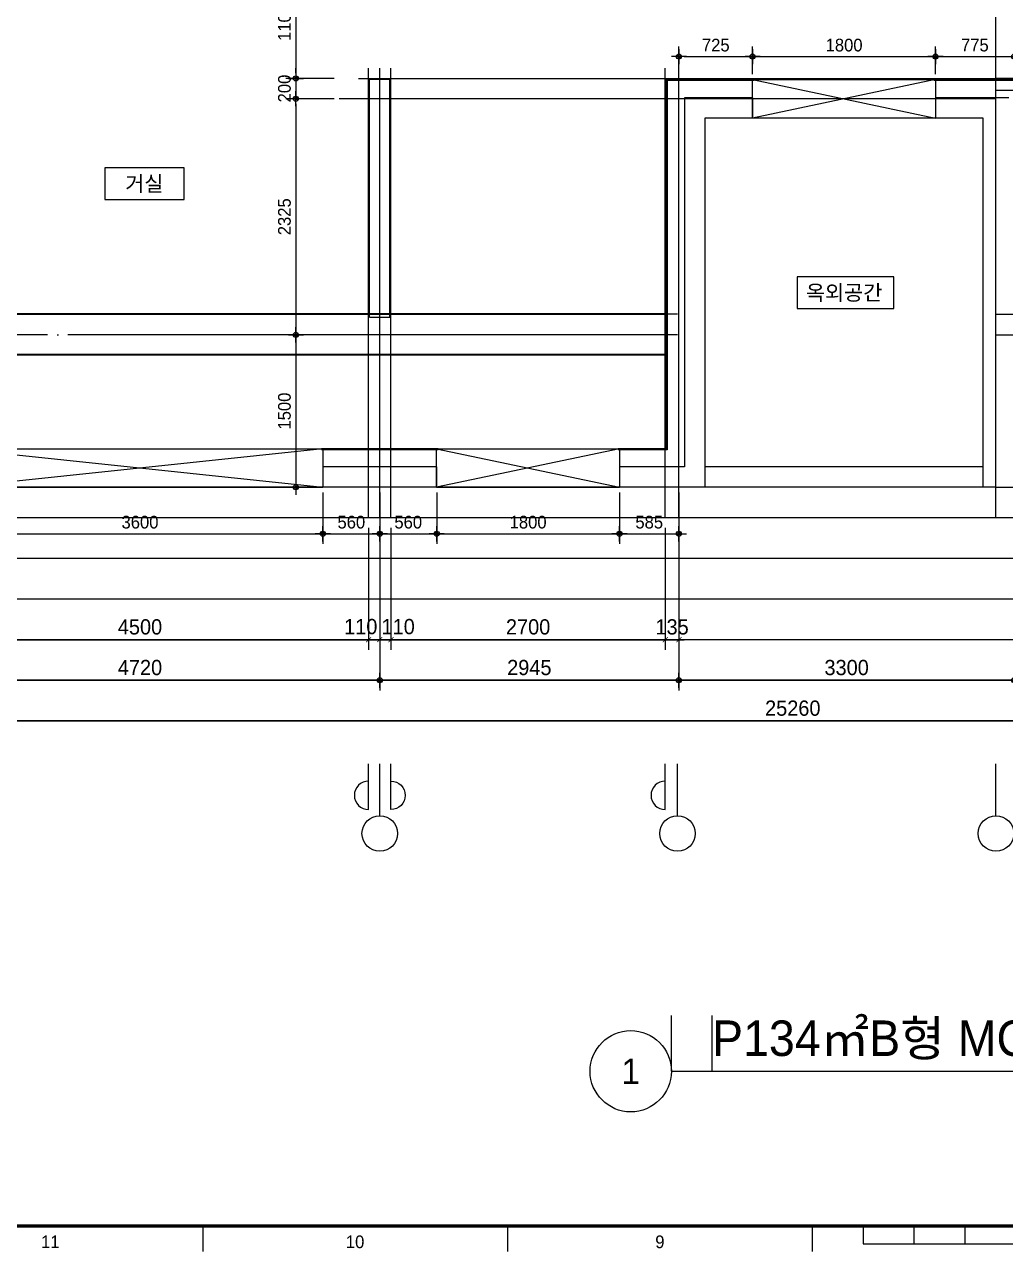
# Model space of a CAD drawing. Header units: millimetres. Extents: x 0 to 92204, y -190080 to 23760.
# Drawn here: x 60451 to 70105, y -159780 to -147703 of the extents above; entities that cross this region are included whole.
import ezdxf
from ezdxf.enums import TextEntityAlignment as Align
from ezdxf.xclip import XClip

# ---------------------------------------------------------------- set-up
doc = ezdxf.new("R2010")
doc.units = ezdxf.units.MM
doc.header["$LTSCALE"] = 100
doc.header["$XCLIPFRAME"] = 0
for name, pattern in [('AUDIT_D_220706163347-0', [0]), ('CEN', [62, 60, -1, 0, -1]), ('HIDDEN', [9.525, 6.35, -3.175])]:
    doc.linetypes.add(name, pattern=pattern)
doc.layers.get('defpoints').update_dxf_attribs({"color": 139})
for name, color, linetype in [('A-치수', 7, 'AUDIT_D_220706163347-0'), ('AA-BORD-FORM', 7, 'Continuous'), ('AA-BORD-TEXT', 3, 'Continuous'), ('AA-XXXX-DIMS', 7, 'Continuous'), ('AA-XXXX-SYMB', 7, 'Continuous'), ('AA-XXXX-TEXT', 3, 'Continuous'), ('CEN_CON', 1, 'CEN'), ('CEN_WALL', 12, 'CEN'), ('CONC', 2, 'Continuous'), ('DIM', 7, 'AUDIT_D_220706163347-0'), ('ELE3_CON', 7, 'Continuous'), ('MC', 135, 'Continuous'), ('WAL_DRY', 7, 'Continuous'), ('실명', 3, 'AUDIT_D_220706163347-0'), ('실명박스', 7, 'AUDIT_D_220706163347-0'), ('창호-open', 4, 'Continuous'), ('확장', 8, 'HIDDEN')]:
    doc.layers.add(name, color=color, linetype=linetype)
doc.layers.add('Defpoint', color=135, linetype='Continuous', plot=False)
doc.styles.add('HAUD01', font='Dotum.ttf')
doc.styles.add('돋움', font='Dotum.ttf')
doc.styles.add('맑은고딕', font='malgun.ttf', dxfattribs={"width": 0.9})
doc.dimstyles.new('DIM-50', dxfattribs={"dimscale": 50, "dimtxt": 3, "dimasz": 1, "dimexe": 2, "dimexo": 2, "dimgap": 1, "dimtad": 1, "dimdec": 0, "dimzin": 0, "dimdsep": 46, "dimtxsty": '맑은고딕', "dimblk1": 'DIMDOT', "dimblk2": 'DIMDOT', "dimsah": 1, "dimcen": 0.09, "dimdle": 2, "dimclrd": 7, "dimclre": 7, "dimclrt": 3, "dimadec": 0, "dimazin": 0, "dimtfac": 1, "dimtdec": 0, "dimtix": 1, "dimtmove": 2, "dimatfit": 3, "dimldrblk": 'DIMDOT', "dimfxl": 1, "dimtolj": 1, "dimtzin": 0, "dimarcsym": 0})
doc.dimstyles.new('MCDIM-50', dxfattribs={"dimscale": 50, "dimtxt": 3, "dimasz": 1, "dimexe": 2, "dimexo": 2, "dimgap": 1, "dimtad": 1, "dimdec": 0, "dimzin": 0, "dimdsep": 46, "dimtxsty": '맑은고딕', "dimblk1": 'ARCHTICK', "dimblk2": 'ARCHTICK', "dimsah": 1, "dimcen": 0.09, "dimdle": 2, "dimclrd": 7, "dimclre": 7, "dimclrt": 3, "dimadec": 0, "dimazin": 0, "dimtfac": 1, "dimtdec": 0, "dimtix": 1, "dimtmove": 2, "dimatfit": 3, "dimldrblk": 'ARCHTICK', "dimfxl": 1, "dimtolj": 1, "dimtzin": 0, "dimarcsym": 0})
doc.dimstyles.new('내부100', dxfattribs={"dimscale": 50, "dimtxt": 2.5, "dimasz": 1, "dimexe": 2, "dimexo": 1, "dimgap": 1, "dimtad": 1, "dimdec": 0, "dimzin": 0, "dimdsep": 46, "dimtxsty": '돋움', "dimblk1": 'DIMDOT', "dimblk2": 'DIMDOT', "dimsah": 1, "dimcen": 0.09, "dimdle": 2, "dimclrd": 7, "dimclre": 7, "dimclrt": 3, "dimadec": 0, "dimazin": 0, "dimtfac": 1, "dimtdec": 0, "dimtix": 1, "dimtmove": 2, "dimatfit": 3, "dimldrblk": 'DIMDOT', "dimfxl": 1, "dimtolj": 1, "dimtzin": 0, "dimarcsym": 0})

# ---------------------------------------------------------------- blocks, each defined once
blk = doc.blocks.new('U-131A(확장)2', base_point=(284085, -82263))
at = {"layer": 'CEN_CON'}
for p, q in [((299020, -82563), (299020, -74888)), ((299020, -82563), (299020, -74888)), ((292955, -82563), (292955, -78138)), ((299020, -82263), (314255, -82263))]:
    blk.add_line(p, q, dxfattribs=at)
at = {"layer": 'CEN_WALL'}
for p, q in [((295900, -82563), (295900, -78138)), ((299020, -78438), (295665, -78438)), ((295885, -80763), (288025, -80763)), ((299020, -80763), (314255, -80763))]:
    blk.add_line(p, q, dxfattribs=at)
at = {"layer": 'CONC'}
for p, q in [((292855, -80588), (292855, -78248)), ((293055, -78248), (292855, -78248)), ((293055, -80588), (293055, -78248)), ((295955, -78428), (295955, -82063)), ((296625, -78428), (295955, -78428)), ((296625, -78428), (296625, -78628)), ((299145, -78428), (298425, -78428)), ((298425, -78428), (298425, -78628)), ((296155, -78628, 0), (296155, -82263, 0)), ((296625, -78628), (296155, -78628)), ((298895, -78628), (298425, -78628)), ((298895, -82263), (298895, -78628)), ((292855, -80588), (293055, -80588)), ((293515, -82063), (292395, -82063)), ((292395, -82063), (292395, -82263)), ((293515, -82063), (293515, -82263)), ((295955, -82063), (295315, -82063)), ((295315, -82063), (295315, -82263)), ((293515, -82263), (292395, -82263)), ((296155, -82263, 0), (295315, -82263)), ((299020, -82263), (298895, -82263)), ((299020, -82263), (299755, -82263))]:
    blk.add_line(p, q, dxfattribs=at)
at = {"layer": 'ELE3_CON'}
for p, q in [((298895, -82063), (296155, -82063, 0)), ((288795, -82263), (292395, -82263)), ((293515, -82263), (295315, -82263)), ((298895, -82263), (296155, -82263, 0))]:
    blk.add_line(p, q, dxfattribs=at)
at = {"layer": 'MC'}
for p, q in [((292845, -82563), (292845, -78138)), ((293065, -82563), (293065, -78138)), ((295765, -82563), (295765, -78138)), ((292745, -78238), (299020, -78238)), ((314255, -78238), (299020, -78238)), ((314255, -78358), (299020, -78358)), ((295885, -80558), (288025, -80558)), ((299020, -80558), (314255, -80558))]:
    blk.add_line(p, q, dxfattribs=at)
at = {"layer": 'WAL_DRY'}
for p, q in [((295775, -78248), (295775, -81883)), ((296640, -78248), (295775, -78248)), ((296640, -78258), (295785, -78258)), ((295785, -78258), (295785, -81893)), ((299325, -78248), (298410, -78248)), ((299315, -78258), (298410, -78258)), ((293530, -81883), (292380, -81883)), ((293530, -81893), (292380, -81893)), ((295775, -81883), (295300, -81883)), ((295785, -81893), (295300, -81893))]:
    blk.add_line(p, q, dxfattribs=at)
at = {"layer": '확장', "ltscale": 0.5, "const_width": 20, "flags": 128}
for points in [[(288335, -80558), (295765, -80558)], [(288335, -80958), (295765, -80958)]]:
    blk.add_lwpolyline(points, dxfattribs=at)
blk = doc.blocks.new('중심')
at = {"layer": 'DIM'}
blk.add_line((-350, 0), (0, 0), dxfattribs=at)
blk.add_circle((-470, 0), 120, dxfattribs=at)
blk = doc.blocks.new('DIMDOT')
at = {"layer": 'AA-XXXX-DIMS'}
for p, q in [((-1.5, 0), (1.5, 0)), ((0, -1.5), (0, 1.5))]:
    blk.add_line(p, q, dxfattribs=at)
for radius in [0.5, 0.25]:
    blk.add_circle((0, 0), radius, dxfattribs=at)
blk = doc.blocks.new('*D2719')
at = {"layer": 'defpoints', "color": 0, "transparency": 16777216}
for p in [(9073, -176318), (13793, -176318), (13793, -177918)]:
    blk.add_point(p, dxfattribs=at)
at = {"layer": 'DIM', "color": 7, "lineweight": -2, "transparency": 16777216}
for p, q in [((9073, -176418), (9073, -178018)), ((13793, -176418), (13793, -178018)), ((9123, -177918), (13743, -177918))]:
    blk.add_line(p, q, dxfattribs=at)
at = {"layer": 'DIM', "color": 7, "lineweight": -2, "transparency": 16777216, "xscale": 50, "yscale": 50, "zscale": 50, "rotation": 180}
blk.add_blockref('DIMDOT', (9073, -177918), dxfattribs=at)
at = {"layer": 'DIM', "color": 7, "lineweight": -2, "transparency": 16777216, "xscale": 50, "yscale": 50, "zscale": 50}
blk.add_blockref('DIMDOT', (13793, -177918), dxfattribs=at)
at = {"layer": 'DIM', "color": 3, "transparency": 16777216, "insert": (11433, -177793), "char_height": 150, "attachment_point": 5, "style": 'HAUD01'}
blk.add_mtext('\\A1;4720', dxfattribs=at)
blk = doc.blocks.new('*D2720')
at = {"layer": 'defpoints', "color": 0, "transparency": 16777216}
for p in [(13793, -176318), (16738, -176318), (16738, -177918)]:
    blk.add_point(p, dxfattribs=at)
at = {"layer": 'DIM', "color": 7, "lineweight": -2, "transparency": 16777216}
for p, q in [((13793, -176418), (13793, -178018)), ((16738, -176418), (16738, -178018)), ((13843, -177918), (16688, -177918))]:
    blk.add_line(p, q, dxfattribs=at)
at = {"layer": 'DIM', "color": 7, "lineweight": -2, "transparency": 16777216, "xscale": 50, "yscale": 50, "zscale": 50, "rotation": 180}
blk.add_blockref('DIMDOT', (13793, -177918), dxfattribs=at)
at = {"layer": 'DIM', "color": 7, "lineweight": -2, "transparency": 16777216, "xscale": 50, "yscale": 50, "zscale": 50}
blk.add_blockref('DIMDOT', (16738, -177918), dxfattribs=at)
at = {"layer": 'DIM', "color": 3, "transparency": 16777216, "insert": (15265, -177793), "char_height": 150, "attachment_point": 5, "style": 'HAUD01'}
blk.add_mtext('\\A1;2945', dxfattribs=at)
blk = doc.blocks.new('*D2721')
at = {"layer": 'defpoints', "color": 0, "transparency": 16777216}
for p in [(16738, -176318), (20038, -176318), (20038, -177918)]:
    blk.add_point(p, dxfattribs=at)
at = {"layer": 'DIM', "color": 7, "lineweight": -2, "transparency": 16777216}
for p, q in [((16738, -176418), (16738, -178018)), ((20038, -176418), (20038, -178018)), ((16788, -177918), (19988, -177918))]:
    blk.add_line(p, q, dxfattribs=at)
at = {"layer": 'DIM', "color": 7, "lineweight": -2, "transparency": 16777216, "xscale": 50, "yscale": 50, "zscale": 50, "rotation": 180}
blk.add_blockref('DIMDOT', (16738, -177918), dxfattribs=at)
at = {"layer": 'DIM', "color": 7, "lineweight": -2, "transparency": 16777216, "xscale": 50, "yscale": 50, "zscale": 50}
blk.add_blockref('DIMDOT', (20038, -177918), dxfattribs=at)
at = {"layer": 'DIM', "color": 3, "transparency": 16777216, "insert": (18388, -177793), "char_height": 150, "attachment_point": 5, "style": 'HAUD01'}
blk.add_mtext('\\A1;3300', dxfattribs=at)
blk = doc.blocks.new('*D2726')
at = {"layer": 'defpoints', "color": 0, "transparency": 16777216}
for p in [(5228, -176318), (30488, -176318), (30488, -178318)]:
    blk.add_point(p, dxfattribs=at)
at = {"layer": 'DIM', "color": 7, "lineweight": -2, "transparency": 16777216}
for p, q in [((5228, -176418), (5228, -178418)), ((30488, -176418), (30488, -178418)), ((5278, -178318), (30438, -178318))]:
    blk.add_line(p, q, dxfattribs=at)
at = {"layer": 'DIM', "color": 7, "lineweight": -2, "transparency": 16777216, "xscale": 50, "yscale": 50, "zscale": 50, "rotation": 180}
blk.add_blockref('DIMDOT', (5228, -178318), dxfattribs=at)
at = {"layer": 'DIM', "color": 7, "lineweight": -2, "transparency": 16777216, "xscale": 50, "yscale": 50, "zscale": 50}
blk.add_blockref('DIMDOT', (30488, -178318), dxfattribs=at)
at = {"layer": 'DIM', "color": 3, "transparency": 16777216, "insert": (17858, -178193), "char_height": 150, "attachment_point": 5, "style": 'HAUD01'}
blk.add_mtext('\\A1;25260', dxfattribs=at)
blk = doc.blocks.new('_ArchTick')
at = {"color": 0, "linetype": 'ByBlock', "const_width": 0.15}
blk.add_lwpolyline([(-0.5, -0.5), (0.5, 0.5)], dxfattribs=at)
blk = doc.blocks.new('*D2731')
at = {"layer": 'defpoints', "color": 0, "linetype": 'ByBlock', "transparency": 16777216}
for p in [(9183, -176318), (13683, -176318), (13683, -177518)]:
    blk.add_point(p, dxfattribs=at)
at = {"layer": 'DIM', "color": 7, "linetype": 'ByBlock', "lineweight": -2, "transparency": 16777216}
for p, q in [((9183, -176418), (9183, -177618)), ((13683, -176418), (13683, -177618)), ((9083, -177518), (13783, -177518))]:
    blk.add_line(p, q, dxfattribs=at)
at = {"layer": 'DIM', "color": 7, "linetype": 'ByBlock', "lineweight": -2, "transparency": 16777216, "xscale": 50, "yscale": 50, "zscale": 50, "rotation": 180}
blk.add_blockref('_ArchTick', (9183, -177518), dxfattribs=at)
at = {"layer": 'DIM', "color": 7, "linetype": 'ByBlock', "lineweight": -2, "transparency": 16777216, "xscale": 50, "yscale": 50, "zscale": 50}
blk.add_blockref('_ArchTick', (13683, -177518), dxfattribs=at)
at = {"layer": 'DIM', "color": 3, "linetype": 'ByBlock', "transparency": 16777216, "insert": (11433, -177393), "char_height": 150, "attachment_point": 5, "style": 'HAUD01'}
blk.add_mtext('\\A1;4500', dxfattribs=at)
blk = doc.blocks.new('*D2732')
at = {"layer": 'defpoints', "color": 0, "linetype": 'ByBlock', "transparency": 16777216}
for p in [(13683, -176318), (13793, -176318), (13793, -177518)]:
    blk.add_point(p, dxfattribs=at)
at = {"layer": 'DIM', "color": 7, "linetype": 'ByBlock', "lineweight": -2, "transparency": 16777216}
for p, q in [((13683, -176418), (13683, -177618)), ((13793, -176418), (13793, -177618)), ((13583, -177518), (13893, -177518))]:
    blk.add_line(p, q, dxfattribs=at)
at = {"layer": 'DIM', "color": 7, "linetype": 'ByBlock', "lineweight": -2, "transparency": 16777216, "xscale": 50, "yscale": 50, "zscale": 50, "rotation": 180}
blk.add_blockref('_ArchTick', (13683, -177518), dxfattribs=at)
at = {"layer": 'DIM', "color": 7, "linetype": 'ByBlock', "lineweight": -2, "transparency": 16777216, "xscale": 50, "yscale": 50, "zscale": 50}
blk.add_blockref('_ArchTick', (13793, -177518), dxfattribs=at)
at = {"layer": 'DIM', "color": 3, "linetype": 'ByBlock', "transparency": 16777216, "insert": (13606, -177390), "char_height": 150, "attachment_point": 5, "style": 'HAUD01'}
blk.add_mtext('\\A1;110', dxfattribs=at)
blk = doc.blocks.new('*D2733')
at = {"layer": 'defpoints', "color": 0, "linetype": 'ByBlock', "transparency": 16777216}
for p in [(13793, -176318), (13903, -176318), (13903, -177518)]:
    blk.add_point(p, dxfattribs=at)
at = {"layer": 'DIM', "color": 7, "linetype": 'ByBlock', "lineweight": -2, "transparency": 16777216}
for p, q in [((13793, -176418), (13793, -177618)), ((13903, -176418), (13903, -177618)), ((13693, -177518), (14003, -177518))]:
    blk.add_line(p, q, dxfattribs=at)
at = {"layer": 'DIM', "color": 7, "linetype": 'ByBlock', "lineweight": -2, "transparency": 16777216, "xscale": 50, "yscale": 50, "zscale": 50, "rotation": 180}
blk.add_blockref('_ArchTick', (13793, -177518), dxfattribs=at)
at = {"layer": 'DIM', "color": 7, "linetype": 'ByBlock', "lineweight": -2, "transparency": 16777216, "xscale": 50, "yscale": 50, "zscale": 50}
blk.add_blockref('_ArchTick', (13903, -177518), dxfattribs=at)
at = {"layer": 'DIM', "color": 3, "linetype": 'ByBlock', "transparency": 16777216, "insert": (13974, -177390), "char_height": 150, "attachment_point": 5, "style": 'HAUD01'}
blk.add_mtext('\\A1;110', dxfattribs=at)
blk = doc.blocks.new('*D2734')
at = {"layer": 'defpoints', "color": 0, "linetype": 'ByBlock', "transparency": 16777216}
for p in [(13903, -176318), (16603, -176318), (16603, -177518)]:
    blk.add_point(p, dxfattribs=at)
at = {"layer": 'DIM', "color": 7, "linetype": 'ByBlock', "lineweight": -2, "transparency": 16777216}
for p, q in [((13903, -176418), (13903, -177618)), ((16603, -176418), (16603, -177618)), ((13803, -177518), (16703, -177518))]:
    blk.add_line(p, q, dxfattribs=at)
at = {"layer": 'DIM', "color": 7, "linetype": 'ByBlock', "lineweight": -2, "transparency": 16777216, "xscale": 50, "yscale": 50, "zscale": 50, "rotation": 180}
blk.add_blockref('_ArchTick', (13903, -177518), dxfattribs=at)
at = {"layer": 'DIM', "color": 7, "linetype": 'ByBlock', "lineweight": -2, "transparency": 16777216, "xscale": 50, "yscale": 50, "zscale": 50}
blk.add_blockref('_ArchTick', (16603, -177518), dxfattribs=at)
at = {"layer": 'DIM', "color": 3, "linetype": 'ByBlock', "transparency": 16777216, "insert": (15253, -177393), "char_height": 150, "attachment_point": 5, "style": 'HAUD01'}
blk.add_mtext('\\A1;2700', dxfattribs=at)
blk = doc.blocks.new('*D2735')
at = {"layer": 'defpoints', "color": 0, "linetype": 'ByBlock', "transparency": 16777216}
for p in [(16603, -176318), (16738, -176318), (16738, -177518)]:
    blk.add_point(p, dxfattribs=at)
at = {"layer": 'DIM', "color": 7, "linetype": 'ByBlock', "lineweight": -2, "transparency": 16777216}
for p, q in [((16603, -176418), (16603, -177618)), ((16738, -176418), (16738, -177618)), ((16603, -177518), (16553, -177518)), ((16603, -177518), (16738, -177518)), ((16738, -177518), (16788, -177518))]:
    blk.add_line(p, q, dxfattribs=at)
at = {"layer": 'DIM', "color": 7, "linetype": 'ByBlock', "lineweight": -2, "transparency": 16777216, "xscale": 50, "yscale": 50, "zscale": 50}
blk.add_blockref('_ArchTick', (16603, -177518), dxfattribs=at)
at = {"layer": 'DIM', "color": 7, "linetype": 'ByBlock', "lineweight": -2, "transparency": 16777216, "xscale": 50, "yscale": 50, "zscale": 50, "rotation": 180}
blk.add_blockref('_ArchTick', (16738, -177518), dxfattribs=at)
at = {"layer": 'DIM', "color": 3, "linetype": 'ByBlock', "transparency": 16777216, "insert": (16670, -177393), "char_height": 150, "attachment_point": 5, "style": 'HAUD01'}
blk.add_mtext('\\A1;135', dxfattribs=at)
blk = doc.blocks.new('XR-FORM 청주월명')
at = {"layer": 'AA-BORD-FORM', "color": 2}
for p, q in [((241, 17), (241, 12)), ((301, 17), (301, 12)), ((361, 17), (361, 12)), ((371, 17), (371, 13.5)), ((381, 17), (381, 13.5)), ((391, 17), (391, 13.5)), ((371, 13.5), (471, 13.5))]:
    blk.add_line(p, q, dxfattribs=at)
at = {"layer": 'AA-BORD-FORM', "color": 2, "const_width": 0.682}
blk.add_lwpolyline([(21, 17), (21, 577), (821, 577), (821, 17)], close=True, dxfattribs=at)
at = {"layer": 'AA-BORD-TEXT', "color": 7, "style": 'HAUD01'}
for s, p in [('11', (211, 13.9)), ('10', (271, 13.9)), ('9', (331, 13.9))]:
    blk.add_text(s, height=2.5, dxfattribs=at).set_placement(p, align=Align.MIDDLE_CENTER)
blk = doc.blocks.new('*D1804')
at = {"layer": 'defpoints', "color": 0, "transparency": 16777216}
for p in [(59787, -152258), (63387, -152258), (63387, -152715)]:
    blk.add_point(p, dxfattribs=at)
at = {"layer": 'DIM', "color": 7, "lineweight": -2, "transparency": 16777216}
for p, q in [((59787, -152308), (59787, -152815)), ((63387, -152308), (63387, -152815)), ((59837, -152715), (63337, -152715))]:
    blk.add_line(p, q, dxfattribs=at)
at = {"layer": 'DIM', "color": 7, "lineweight": -2, "transparency": 16777216, "xscale": 50, "yscale": 50, "zscale": 50, "rotation": 180}
blk.add_blockref('DIMDOT', (59787, -152715), dxfattribs=at)
at = {"layer": 'DIM', "color": 7, "lineweight": -2, "transparency": 16777216, "xscale": 50, "yscale": 50, "zscale": 50}
blk.add_blockref('DIMDOT', (63387, -152715), dxfattribs=at)
at = {"layer": 'DIM', "color": 3, "transparency": 16777216, "insert": (61587, -152602), "char_height": 125, "attachment_point": 5, "style": '돋움'}
blk.add_mtext('\\A1;3600', dxfattribs=at)
blk = doc.blocks.new('*D1805')
at = {"layer": 'defpoints', "color": 0, "transparency": 16777216}
for p in [(63387, -152258), (63947, -152258), (63947, -152715)]:
    blk.add_point(p, dxfattribs=at)
at = {"layer": 'DIM', "color": 7, "lineweight": -2, "transparency": 16777216}
for p, q in [((63387, -152308), (63387, -152815)), ((63947, -152308), (63947, -152815)), ((63437, -152715), (63897, -152715))]:
    blk.add_line(p, q, dxfattribs=at)
at = {"layer": 'DIM', "color": 7, "lineweight": -2, "transparency": 16777216, "xscale": 50, "yscale": 50, "zscale": 50, "rotation": 180}
blk.add_blockref('DIMDOT', (63387, -152715), dxfattribs=at)
at = {"layer": 'DIM', "color": 7, "lineweight": -2, "transparency": 16777216, "xscale": 50, "yscale": 50, "zscale": 50}
blk.add_blockref('DIMDOT', (63947, -152715), dxfattribs=at)
at = {"layer": 'DIM', "color": 3, "transparency": 16777216, "insert": (63667, -152602), "char_height": 125, "attachment_point": 5, "style": '돋움'}
blk.add_mtext('\\A1;560', dxfattribs=at)
blk = doc.blocks.new('*D1806')
at = {"layer": 'defpoints', "color": 0, "transparency": 16777216}
for p in [(63947, -152258), (64507, -152258), (64507, -152715)]:
    blk.add_point(p, dxfattribs=at)
at = {"layer": 'DIM', "color": 7, "lineweight": -2, "transparency": 16777216}
for p, q in [((63947, -152308), (63947, -152815)), ((64507, -152308), (64507, -152815)), ((63997, -152715), (64457, -152715))]:
    blk.add_line(p, q, dxfattribs=at)
at = {"layer": 'DIM', "color": 7, "lineweight": -2, "transparency": 16777216, "xscale": 50, "yscale": 50, "zscale": 50, "rotation": 180}
blk.add_blockref('DIMDOT', (63947, -152715), dxfattribs=at)
at = {"layer": 'DIM', "color": 7, "lineweight": -2, "transparency": 16777216, "xscale": 50, "yscale": 50, "zscale": 50}
blk.add_blockref('DIMDOT', (64507, -152715), dxfattribs=at)
at = {"layer": 'DIM', "color": 3, "transparency": 16777216, "insert": (64227, -152602), "char_height": 125, "attachment_point": 5, "style": '돋움'}
blk.add_mtext('\\A1;560', dxfattribs=at)
blk = doc.blocks.new('*D1807')
at = {"layer": 'defpoints', "color": 0, "transparency": 16777216}
for p in [(64507, -152258), (66307, -152258), (66307, -152715)]:
    blk.add_point(p, dxfattribs=at)
at = {"layer": 'DIM', "color": 7, "lineweight": -2, "transparency": 16777216}
for p, q in [((64507, -152308), (64507, -152815)), ((66307, -152308), (66307, -152815)), ((64557, -152715), (66257, -152715))]:
    blk.add_line(p, q, dxfattribs=at)
at = {"layer": 'DIM', "color": 7, "lineweight": -2, "transparency": 16777216, "xscale": 50, "yscale": 50, "zscale": 50, "rotation": 180}
blk.add_blockref('DIMDOT', (64507, -152715), dxfattribs=at)
at = {"layer": 'DIM', "color": 7, "lineweight": -2, "transparency": 16777216, "xscale": 50, "yscale": 50, "zscale": 50}
blk.add_blockref('DIMDOT', (66307, -152715), dxfattribs=at)
at = {"layer": 'DIM', "color": 3, "transparency": 16777216, "insert": (65407, -152602), "char_height": 125, "attachment_point": 5, "style": '돋움'}
blk.add_mtext('\\A1;1800', dxfattribs=at)
blk = doc.blocks.new('*D1808')
at = {"layer": 'defpoints', "color": 0, "transparency": 16777216}
for p in [(66307, -152258), (66892, -152258), (66892, -152715)]:
    blk.add_point(p, dxfattribs=at)
at = {"layer": 'DIM', "color": 7, "lineweight": -2, "transparency": 16777216}
for p, q in [((66307, -152308), (66307, -152815)), ((66892, -152308), (66892, -152815)), ((66357, -152715), (66842, -152715))]:
    blk.add_line(p, q, dxfattribs=at)
at = {"layer": 'DIM', "color": 7, "lineweight": -2, "transparency": 16777216, "xscale": 50, "yscale": 50, "zscale": 50, "rotation": 180}
blk.add_blockref('DIMDOT', (66307, -152715), dxfattribs=at)
at = {"layer": 'DIM', "color": 7, "lineweight": -2, "transparency": 16777216, "xscale": 50, "yscale": 50, "zscale": 50}
blk.add_blockref('DIMDOT', (66892, -152715), dxfattribs=at)
at = {"layer": 'DIM', "color": 3, "transparency": 16777216, "insert": (66599, -152602), "char_height": 125, "attachment_point": 5, "style": '돋움'}
blk.add_mtext('\\A1;585', dxfattribs=at)
blk = doc.blocks.new('*D1824')
at = {"layer": 'defpoints', "color": 0, "transparency": 16777216}
for p in [(67617, -148019), (66892, -148243), (67617, -148243)]:
    blk.add_point(p, dxfattribs=at)
at = {"layer": 'DIM', "color": 7, "lineweight": -2, "transparency": 16777216}
for p, q in [((66892, -148193), (66892, -147919)), ((67617, -148193), (67617, -147919)), ((66942, -148019), (67567, -148019))]:
    blk.add_line(p, q, dxfattribs=at)
at = {"layer": 'DIM', "color": 7, "lineweight": -2, "transparency": 16777216, "xscale": 50, "yscale": 50, "zscale": 50, "rotation": 180}
blk.add_blockref('DIMDOT', (66892, -148019), dxfattribs=at)
at = {"layer": 'DIM', "color": 7, "lineweight": -2, "transparency": 16777216, "xscale": 50, "yscale": 50, "zscale": 50}
blk.add_blockref('DIMDOT', (67617, -148019), dxfattribs=at)
at = {"layer": 'DIM', "color": 3, "transparency": 16777216, "insert": (67254, -147906), "char_height": 125, "attachment_point": 5, "style": '돋움'}
blk.add_mtext('\\A1;725', dxfattribs=at)
blk = doc.blocks.new('*D1825')
at = {"layer": 'defpoints', "color": 0, "transparency": 16777216}
for p in [(69417, -148019), (67617, -148243), (69417, -148243)]:
    blk.add_point(p, dxfattribs=at)
at = {"layer": 'DIM', "color": 7, "lineweight": -2, "transparency": 16777216}
for p, q in [((67617, -148193), (67617, -147919)), ((69417, -148193), (69417, -147919)), ((67667, -148019), (69367, -148019))]:
    blk.add_line(p, q, dxfattribs=at)
at = {"layer": 'DIM', "color": 7, "lineweight": -2, "transparency": 16777216, "xscale": 50, "yscale": 50, "zscale": 50, "rotation": 180}
blk.add_blockref('DIMDOT', (67617, -148019), dxfattribs=at)
at = {"layer": 'DIM', "color": 7, "lineweight": -2, "transparency": 16777216, "xscale": 50, "yscale": 50, "zscale": 50}
blk.add_blockref('DIMDOT', (69417, -148019), dxfattribs=at)
at = {"layer": 'DIM', "color": 3, "transparency": 16777216, "insert": (68517, -147906), "char_height": 125, "attachment_point": 5, "style": '돋움'}
blk.add_mtext('\\A1;1800', dxfattribs=at)
blk = doc.blocks.new('*D1826')
at = {"layer": 'defpoints', "color": 0, "transparency": 16777216}
for p in [(70192, -148019), (69417, -148243), (70192, -148243)]:
    blk.add_point(p, dxfattribs=at)
at = {"layer": 'DIM', "color": 7, "lineweight": -2, "transparency": 16777216}
for p, q in [((69417, -148193), (69417, -147919)), ((70192, -148193), (70192, -147919)), ((69467, -148019), (70142, -148019))]:
    blk.add_line(p, q, dxfattribs=at)
at = {"layer": 'DIM', "color": 7, "lineweight": -2, "transparency": 16777216, "xscale": 50, "yscale": 50, "zscale": 50, "rotation": 180}
blk.add_blockref('DIMDOT', (69417, -148019), dxfattribs=at)
at = {"layer": 'DIM', "color": 7, "lineweight": -2, "transparency": 16777216, "xscale": 50, "yscale": 50, "zscale": 50}
blk.add_blockref('DIMDOT', (70192, -148019), dxfattribs=at)
at = {"layer": 'DIM', "color": 3, "transparency": 16777216, "insert": (69804, -147906), "char_height": 125, "attachment_point": 5, "style": '돋움'}
blk.add_mtext('\\A1;775', dxfattribs=at)
blk = doc.blocks.new('*D1779')
at = {"layer": 'defpoints', "color": 0, "transparency": 16777216}
for p in [(63547, -147133), (63122, -148233), (63547, -148233)]:
    blk.add_point(p, dxfattribs=at)
at = {"layer": 'DIM', "color": 7, "lineweight": -2, "transparency": 16777216}
for p, q in [((63497, -147133), (63022, -147133)), ((63122, -147183), (63122, -148183)), ((63497, -148233), (63022, -148233))]:
    blk.add_line(p, q, dxfattribs=at)
at = {"layer": 'DIM', "color": 7, "lineweight": -2, "transparency": 16777216, "xscale": 50, "yscale": 50, "zscale": 50}
for p, rotation in [((63122, -147133), 90), ((63122, -148233), 270)]:
    blk.add_blockref('DIMDOT', p, dxfattribs=dict(at, rotation=rotation))
at = {"layer": 'DIM', "color": 3, "transparency": 16777216, "insert": (63009, -147683), "char_height": 125, "attachment_point": 5, "rotation": 90, "style": '돋움'}
blk.add_mtext('\\A1;1100', dxfattribs=at)
blk = doc.blocks.new('*D1780')
at = {"layer": 'defpoints', "color": 0, "transparency": 16777216}
for p in [(63547, -148233), (63122, -148433), (63547, -148433)]:
    blk.add_point(p, dxfattribs=at)
at = {"layer": 'DIM', "color": 7, "lineweight": -2, "transparency": 16777216}
for p, q in [((63122, -148183), (63122, -148133)), ((63497, -148233), (63022, -148233)), ((63122, -148233), (63122, -148433)), ((63497, -148433), (63022, -148433)), ((63122, -148483), (63122, -148533))]:
    blk.add_line(p, q, dxfattribs=at)
at = {"layer": 'DIM', "color": 7, "lineweight": -2, "transparency": 16777216, "xscale": 50, "yscale": 50, "zscale": 50}
for p, rotation in [((63122, -148233), 270), ((63122, -148433), 90)]:
    blk.add_blockref('DIMDOT', p, dxfattribs=dict(at, rotation=rotation))
at = {"layer": 'DIM', "color": 3, "transparency": 16777216, "insert": (63009, -148333), "char_height": 125, "attachment_point": 5, "rotation": 90, "style": '돋움'}
blk.add_mtext('\\A1;200', dxfattribs=at)
blk = doc.blocks.new('*D1781')
at = {"layer": 'defpoints', "color": 0, "transparency": 16777216}
for p in [(63547, -148433), (63122, -150758), (63547, -150758)]:
    blk.add_point(p, dxfattribs=at)
at = {"layer": 'DIM', "color": 7, "lineweight": -2, "transparency": 16777216}
for p, q in [((63497, -148433), (63022, -148433)), ((63122, -148483), (63122, -150708)), ((63497, -150758), (63022, -150758))]:
    blk.add_line(p, q, dxfattribs=at)
at = {"layer": 'DIM', "color": 7, "lineweight": -2, "transparency": 16777216, "xscale": 50, "yscale": 50, "zscale": 50}
for p, rotation in [((63122, -148433), 90), ((63122, -150758), 270)]:
    blk.add_blockref('DIMDOT', p, dxfattribs=dict(at, rotation=rotation))
at = {"layer": 'DIM', "color": 3, "transparency": 16777216, "insert": (63009, -149595), "char_height": 125, "attachment_point": 5, "rotation": 90, "style": '돋움'}
blk.add_mtext('\\A1;2325', dxfattribs=at)
blk = doc.blocks.new('*D1899')
at = {"layer": 'defpoints', "color": 0, "transparency": 16777216}
for p in [(63547, -150758), (63122, -152258), (63547, -152258)]:
    blk.add_point(p, dxfattribs=at)
at = {"layer": 'DIM', "color": 7, "lineweight": -2, "transparency": 16777216}
for p, q in [((63497, -150758), (63022, -150758)), ((63122, -150808), (63122, -152208)), ((63497, -152258), (63022, -152258))]:
    blk.add_line(p, q, dxfattribs=at)
at = {"layer": 'DIM', "color": 7, "lineweight": -2, "transparency": 16777216, "xscale": 50, "yscale": 50, "zscale": 50}
for p, rotation in [((63122, -150758), 90), ((63122, -152258), 270)]:
    blk.add_blockref('DIMDOT', p, dxfattribs=dict(at, rotation=rotation))
at = {"layer": 'DIM', "color": 3, "transparency": 16777216, "insert": (63009, -151508), "char_height": 125, "attachment_point": 5, "rotation": 90, "style": '돋움'}
blk.add_mtext('\\A1;1500', dxfattribs=at)
blk = doc.blocks.new('DIM-1108')
at = {"layer": 'DIM'}
for points in [[(13683, -178910.5, 1), (13683, -179190.5), (13683, -178740.5)], [(13903, -178910.5, -1), (13903, -179190.5), (13903, -178740.5)], [(16603, -178910.5, 1), (16603, -179190.5), (16603, -178740.5)]]:
    blk.add_lwpolyline(points, format="xyb", dxfattribs=at)
at = {"layer": 'A-치수', "xscale": 1.458333333333342, "yscale": 1.458333333333342, "zscale": 1.458333333333342, "rotation": 90}
for p in [(13793, -178740.5), (16723, -178740.5), (19858, -178740.5)]:
    blk.add_blockref('중심', p, dxfattribs=at)
at = {"layer": 'DIM'}
for base, p1, p2, picture, middle in [((30488, -178318), (5228, -176318), (30488, -176318), '*D2726', (17858, -178192.9)), ((13793, -177918), (9073, -176318), (13793, -176318), '*D2719', (11433, -177792.9)), ((16738, -177918), (13793, -176318), (16738, -176318), '*D2720', (15265.5, -177792.9)), ((20038, -177918), (16738, -176318), (20038, -176318), '*D2721', (18388, -177792.9))]:
    dim = blk.add_linear_dim(base=base, p1=p1, p2=p2, angle=180, dimstyle='DIM-50', override={"dimscale": 50, "dimtxsty": 'HAUD01'}, dxfattribs=at)
    dim.commit()
    dim.dimension.update_dxf_attribs({"geometry": picture, "text_midpoint": middle})
at = {"layer": 'DIM', "linetype": 'ByBlock'}
for base, p1, p2, picture, middle in [((13683, -177518), (9183, -176318), (13683, -176318), '*D2731', (11433, -177392.9)), ((16603, -177518), (13903, -176318), (16603, -176318), '*D2734', (15253, -177392.9)), ((16738, -177518), (16603, -176318), (16738, -176318), '*D2735', (16670.5, -177392.9))]:
    dim = blk.add_linear_dim(base=base, p1=p1, p2=p2, angle=180, dimstyle='MCDIM-50', override={"dimtxsty": 'HAUD01'}, dxfattribs=at)
    dim.commit()
    dim.dimension.update_dxf_attribs({"geometry": picture, "text_midpoint": middle})
for base, p1, p2, picture, middle in [((13793, -177518), (13683, -176318), (13793, -176318), '*D2732', (13606, -177390.1)), ((13903, -177518), (13793, -176318), (13903, -176318), '*D2733', (13974.1, -177390.1))]:
    dim = blk.add_linear_dim(base=base, p1=p1, p2=p2, angle=180, dimstyle='MCDIM-50', override={"dimtxsty": 'HAUD01'}, dxfattribs=at)
    dim.commit()
    dim.dimension.update_dxf_attribs({"geometry": picture, "text_midpoint": middle, "dimtype": 128})

msp = doc.modelspace()

# ---------------------------------------------------------------- linework, layer by layer
at = {"layer": 'AA-XXXX-SYMB', "color": 3}
msp.add_line((66817.1, -158006.2), (74942.2, -158006.2), dxfattribs=at)
msp.add_circle((66417.1, -158006.2), 400, dxfattribs=at)
at = {"layer": 'CEN_CON'}
msp.add_line((66656.9, -148433), (63546.9, -148433), dxfattribs=at)
at = {"layer": 'Defpoint'}
for p, q in [((66817.1, -158006.2), (66817.1, -157456.2)), ((67217.1, -158006.2), (67217.1, -157456.2))]:
    msp.add_line(p, q, dxfattribs=at)
at = {"layer": 'defpoints'}
for points in [[(51730.8, -136833), (87246.9, -136833), (87246.9, -154558), (51730.8, -154558)], [(52130.8, -137233), (86846.9, -137233), (86846.9, -154158), (52130.8, -154158)], [(52530.8, -137633), (86446.9, -137633), (86446.9, -153758), (52530.8, -153758)], [(52930.8, -138033), (86046.9, -138033), (86046.9, -153358), (52930.8, -153358)], [(53330.8, -138433), (85646.9, -138433), (85646.9, -152958), (53330.8, -152958)], [(53730.8, -138833), (85246.9, -138833), (85246.9, -152558), (53730.8, -152558)]]:
    msp.add_lwpolyline(points, close=True, dxfattribs=at)
at = {"layer": '실명박스'}
for points in [[(61240.3, -149114.1), (61240.3, -149426.6), (62022, -149426.6), (62022, -149114.1)], [(68055.3, -150185.3), (68055.3, -150497.8), (69007.9, -150497.8), (69007.9, -150185.3)]]:
    msp.add_lwpolyline(points, close=True, dxfattribs=at)
at = {"layer": '창호-open'}
for p, q in [((69416.9, -148243), (67616.9, -148623)), ((67616.9, -148243), (69416.9, -148623)), ((63386.9, -151878), (59786.9, -152258)), ((59786.9, -151878), (63386.9, -152258)), ((66306.9, -151878), (64506.9, -152258)), ((64506.9, -151878), (66306.9, -152258))]:
    msp.add_line(p, q, dxfattribs=at)
for points in [[(67616.9, -148243), (69416.9, -148243), (69416.9, -148623), (67616.9, -148623)], [(59786.9, -151878), (63386.9, -151878), (63386.9, -152258), (59786.9, -152258)], [(64506.9, -151878), (66306.9, -151878), (66306.9, -152258), (64506.9, -152258)]]:
    msp.add_lwpolyline(points, close=True, dxfattribs=at)

# ---------------------------------------------------------------- block references
msp.add_blockref('DIM-1108', (50153.9, 23760))
at = {"xscale": 50, "yscale": 50, "zscale": 50}
msp.add_blockref('XR-FORM 청주월명', (50153.9, -160380), dxfattribs=at)
ref = msp.add_blockref('U-131A(확장)2', (55076.9, -152258))
XClip(ref).set_block_clipping_path([(282739.2818310418, -82563.1562753955), (314255.3468844853, -68838.1562753955)])

# ---------------------------------------------------------------- texts
at = {"layer": 'AA-XXXX-TEXT', "style": 'HAUD01'}
msp.add_text('P134㎡B형 MC 기준선도(확장형)', height=350, dxfattribs=at).set_placement((67217.1, -157856.2))
msp.add_text('1', height=250, dxfattribs=at).set_placement((66417.1, -158006.2), align=Align.MIDDLE_CENTER)
at = {"layer": '실명', "style": 'HAUD01'}
for s, p in [('거실', (61629.7, -149268.1)), ('옥외공간', (68516.9, -150340.5))]:
    msp.add_text(s, height=150, dxfattribs=at).set_placement(p, align=Align.MIDDLE)

# ---------------------------------------------------------------- dimensions: what is measured, and where the dimension line sits
at = {"layer": 'DIM'}
for base, p1, p2, angle, picture, middle in [((63121.8, -148233), (63546.9, -147133), (63546.9, -148233), 90, '*D1779', (63009.2, -147683)), ((63121.8, -148433), (63546.9, -148233), (63546.9, -148433), 90, '*D1780', (63009.2, -148333)), ((63121.8, -150758), (63546.9, -148433), (63546.9, -150758), 90, '*D1781', (63009.2, -149595.5)), ((63121.8, -152258), (63546.9, -150758), (63546.9, -152258), 90, '*D1899', (63009.2, -151508)), ((63386.9, -152714.7), (59786.9, -152258), (63386.9, -152258), 180, '*D1804', (61586.9, -152602.1)), ((63946.9, -152714.7), (63386.9, -152258), (63946.9, -152258), 180, '*D1805', (63666.9, -152602.1)), ((64506.9, -152714.7), (63946.9, -152258), (64506.9, -152258), 180, '*D1806', (64226.9, -152602.1)), ((66306.9, -152714.7), (64506.9, -152258), (66306.9, -152258), 180, '*D1807', (65406.9, -152602.1)), ((66891.9, -152714.7), (66306.9, -152258), (66891.9, -152258), 180, '*D1808', (66599.4, -152602.1))]:
    dim = msp.add_linear_dim(base=base, p1=p1, p2=p2, angle=angle, dimstyle='내부100', override={"dimscale": 50}, dxfattribs=at)
    dim.commit()
    dim.dimension.update_dxf_attribs({"geometry": picture, "text_midpoint": middle})
for base, p1, p2, picture, middle in [((67616.9, -148019.1), (66891.9, -148243), (67616.9, -148243), '*D1824', (67254.4, -147906.5)), ((69416.9, -148019.1), (67616.9, -148243), (69416.9, -148243), '*D1825', (68516.9, -147906.5)), ((70191.9, -148019.1), (69416.9, -148243), (70191.9, -148243), '*D1826', (69804.4, -147906.5))]:
    dim = msp.add_linear_dim(base=base, p1=p1, p2=p2, dimstyle='내부100', override={"dimscale": 50}, dxfattribs=at)
    dim.commit()
    dim.dimension.update_dxf_attribs({"geometry": picture, "text_midpoint": middle})

doc.saveas('drawing.dxf')
